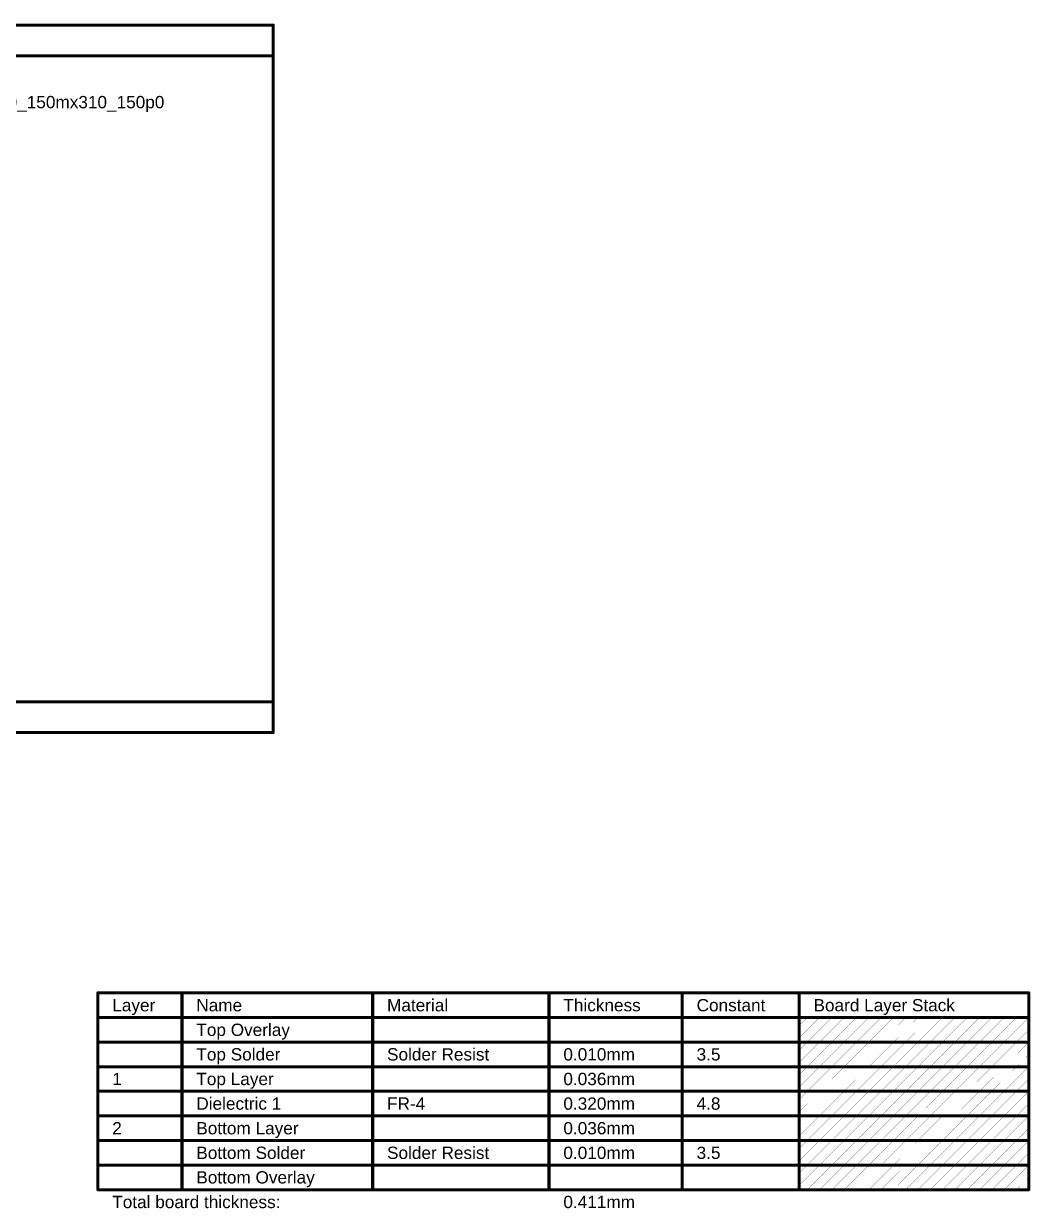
# Model space of a CAD drawing. Header units: inches. Extents: x -38 to 276, y -7 to 269.
# Drawn here: x 151.7 to 276.4, y 122.4 to 269.2 of the extents above; entities that cross this region are included whole.
import ezdxf

# ---------------------------------------------------------------- set-up
doc = ezdxf.new("R2010")
doc.units = ezdxf.units.IN
doc.layers.add('Drill Drawing', color=1, linetype='Continuous')
doc.layers.add('Fabrication', color=76, linetype='Continuous')
doc.styles.add('Arial', font='', dxfattribs={"height": 0.2})
doc.styles.get('Arial').set_extended_font_data('Arial')

msp = doc.modelspace()

# ---------------------------------------------------------------- linework, layer by layer
at = {"layer": 'Drill Drawing', "const_width": 0.381}
for points in [[(-37.58, 268.99), (182.62, 268.99)], [(182.62, 181.36), (182.62, 268.99)], [(-37.58, 265.18), (182.62, 265.18)], [(-37.58, 185.17), (182.62, 185.17)], [(-37.58, 181.36), (182.62, 181.36)]]:
    msp.add_lwpolyline(points, dxfattribs=at)
at = {"layer": 'Drill Drawing', "const_width": 0.191}
for points in [[(182.53, 268.99, 1), (182.72, 268.99, 1)], [(182.53, 268.99, 1), (182.72, 268.99, 1)], [(182.53, 265.18, 1), (182.72, 265.18, 1)], [(182.53, 185.17, 1), (182.72, 185.17, 1)], [(182.53, 181.36, 1), (182.72, 181.36, 1)], [(182.53, 181.36, 1), (182.72, 181.36, 1)]]:
    msp.add_lwpolyline(points, format="xyb", close=True, dxfattribs=at)
at = {"layer": 'Fabrication'}
for points, const_width in [([(160.92, 124.71), (160.92, 149.1)], 0.381), ([(160.92, 149.1), (276.21, 149.1)], 0.381), ([(171.34, 124.71), (171.34, 149.1)], 0.381), ([(194.95, 124.71), (194.95, 149.1)], 0.381), ([(216.79, 124.71), (216.79, 149.1)], 0.381), ([(233.29, 124.71), (233.29, 149.1)], 0.381), ([(247.77, 124.71), (247.77, 149.1)], 0.381), ([(276.21, 124.71), (276.21, 149.1)], 0.381), ([(160.92, 146.05), (276.21, 146.05)], 0.381), ([(247.77, 145.04), (248.78, 146.05)], 0.0254), ([(247.77, 143.52), (250.3, 146.05)], 0.0254), ([(248.78, 143), (251.83, 146.05)], 0.0254), ([(250.3, 143), (253.35, 146.05)], 0.0254), ([(251.83, 143), (254.87, 146.05)], 0.0254), ([(253.35, 143), (256.4, 146.05)], 0.0254), ([(254.87, 143), (257.92, 146.05)], 0.0254), ([(256.4, 143), (259.45, 146.05)], 0.0254), ([(257.92, 143), (260.97, 146.05)], 0.0254), ([(259.45, 143), (262.49, 146.05)], 0.0254), ([(260.97, 143), (264.02, 146.05)], 0.0254), ([(262.49, 143), (265.54, 146.05)], 0.0254), ([(264.02, 143), (267.07, 146.05)], 0.0254), ([(265.54, 143), (268.59, 146.05)], 0.0254), ([(267.07, 143), (270.11, 146.05)], 0.0254), ([(268.59, 143), (271.64, 146.05)], 0.0254), ([(270.11, 143), (273.16, 146.05)], 0.0254), ([(271.64, 143), (274.69, 146.05)], 0.0254), ([(273.16, 143), (276.21, 146.05)], 0.0254), ([(274.69, 143), (276.21, 144.53)], 0.0254), ([(160.92, 143), (171.34, 143)], 0.381), ([(171.34, 143), (194.95, 143)], 0.381), ([(194.95, 143), (216.79, 143)], 0.381), ([(216.79, 143), (233.29, 143)], 0.381), ([(233.29, 143), (247.77, 143)], 0.381), ([(247.77, 143), (276.21, 143)], 0.381), ([(247.77, 141.99), (248.78, 143)], 0.0254), ([(247.77, 140.47), (250.3, 143)], 0.0254), ([(248.78, 139.95), (251.83, 143)], 0.0254), ([(250.3, 139.95), (253.35, 143)], 0.0254), ([(251.83, 139.95), (254.87, 143)], 0.0254), ([(253.35, 139.95), (256.4, 143)], 0.0254), ([(254.87, 139.95), (257.92, 143)], 0.0254), ([(256.4, 139.95), (259.45, 143)], 0.0254), ([(257.92, 139.95), (260.97, 143)], 0.0254), ([(259.45, 139.95), (262.49, 143)], 0.0254), ([(260.97, 139.95), (264.02, 143)], 0.0254), ([(262.49, 139.95), (265.54, 143)], 0.0254), ([(264.02, 139.95), (267.07, 143)], 0.0254), ([(265.54, 139.95), (268.59, 143)], 0.0254), ([(267.07, 139.95), (270.11, 143)], 0.0254), ([(268.59, 139.95), (271.64, 143)], 0.0254), ([(270.11, 139.95), (273.16, 143)], 0.0254), ([(271.64, 139.95), (274.69, 143)], 0.0254), ([(273.16, 139.95), (276.21, 143)], 0.0254), ([(274.69, 139.95), (276.21, 141.48)], 0.0254), ([(160.92, 139.95), (171.34, 139.95)], 0.381), ([(171.34, 139.95), (194.95, 139.95)], 0.381), ([(194.95, 139.95), (216.79, 139.95)], 0.381), ([(216.79, 139.95), (233.29, 139.95)], 0.381), ([(233.29, 139.95), (247.77, 139.95)], 0.381), ([(247.77, 139.95), (276.21, 139.95)], 0.381), ([(247.77, 138.95), (248.78, 139.95)], 0.0254), ([(247.77, 137.42), (250.3, 139.95)], 0.0254), ([(248.78, 136.91), (251.83, 139.95)], 0.0254), ([(250.3, 136.91), (253.35, 139.95)], 0.0254), ([(251.83, 136.91), (254.87, 139.95)], 0.0254), ([(253.35, 136.91), (256.4, 139.95)], 0.0254), ([(254.87, 136.91), (257.92, 139.95)], 0.0254), ([(256.4, 136.91), (259.45, 139.95)], 0.0254), ([(257.92, 136.91), (260.97, 139.95)], 0.0254), ([(259.45, 136.91), (262.49, 139.95)], 0.0254), ([(260.97, 136.91), (264.02, 139.95)], 0.0254), ([(262.49, 136.91), (265.54, 139.95)], 0.0254), ([(264.02, 136.91), (267.07, 139.95)], 0.0254), ([(265.54, 136.91), (268.59, 139.95)], 0.0254), ([(267.07, 136.91), (270.11, 139.95)], 0.0254), ([(268.59, 136.91), (271.64, 139.95)], 0.0254), ([(270.11, 136.91), (273.16, 139.95)], 0.0254), ([(271.64, 136.91), (274.69, 139.95)], 0.0254), ([(273.16, 136.91), (276.21, 139.95)], 0.0254), ([(274.69, 136.91), (276.21, 138.43)], 0.0254), ([(160.92, 136.91), (171.34, 136.91)], 0.381), ([(171.34, 136.91), (194.95, 136.91)], 0.381), ([(194.95, 136.91), (216.79, 136.91)], 0.381), ([(216.79, 136.91), (233.29, 136.91)], 0.381), ([(233.29, 136.91), (247.77, 136.91)], 0.381), ([(247.77, 136.91), (276.21, 136.91)], 0.381), ([(247.77, 135.9), (248.78, 136.91)], 0.0254), ([(247.77, 134.37), (250.3, 136.91)], 0.0254), ([(248.78, 133.86), (251.83, 136.91)], 0.0254), ([(250.3, 133.86), (253.35, 136.91)], 0.0254), ([(251.83, 133.86), (254.87, 136.91)], 0.0254), ([(253.35, 133.86), (256.4, 136.91)], 0.0254), ([(254.87, 133.86), (257.92, 136.91)], 0.0254), ([(256.4, 133.86), (259.45, 136.91)], 0.0254), ([(257.92, 133.86), (260.97, 136.91)], 0.0254), ([(259.45, 133.86), (262.49, 136.91)], 0.0254), ([(260.97, 133.86), (264.02, 136.91)], 0.0254), ([(262.49, 133.86), (265.54, 136.91)], 0.0254), ([(264.02, 133.86), (267.07, 136.91)], 0.0254), ([(265.54, 133.86), (268.59, 136.91)], 0.0254), ([(267.07, 133.86), (270.11, 136.91)], 0.0254), ([(268.59, 133.86), (271.64, 136.91)], 0.0254), ([(270.11, 133.86), (273.16, 136.91)], 0.0254), ([(271.64, 133.86), (274.69, 136.91)], 0.0254), ([(273.16, 133.86), (276.21, 136.91)], 0.0254), ([(274.69, 133.86), (276.21, 135.38)], 0.0254), ([(160.92, 133.86), (171.34, 133.86)], 0.381), ([(171.34, 133.86), (194.95, 133.86)], 0.381), ([(194.95, 133.86), (216.79, 133.86)], 0.381), ([(216.79, 133.86), (233.29, 133.86)], 0.381), ([(233.29, 133.86), (247.77, 133.86)], 0.381), ([(247.77, 133.86), (276.21, 133.86)], 0.381), ([(247.77, 132.85), (248.78, 133.86)], 0.0254), ([(247.77, 131.33), (250.3, 133.86)], 0.0254), ([(248.78, 130.81), (251.83, 133.86)], 0.0254), ([(250.3, 130.81), (253.35, 133.86)], 0.0254), ([(251.83, 130.81), (254.87, 133.86)], 0.0254), ([(253.35, 130.81), (256.4, 133.86)], 0.0254), ([(254.87, 130.81), (257.92, 133.86)], 0.0254), ([(256.4, 130.81), (259.45, 133.86)], 0.0254), ([(257.92, 130.81), (260.97, 133.86)], 0.0254), ([(259.45, 130.81), (262.49, 133.86)], 0.0254), ([(260.97, 130.81), (264.02, 133.86)], 0.0254), ([(262.49, 130.81), (265.54, 133.86)], 0.0254), ([(264.02, 130.81), (267.07, 133.86)], 0.0254), ([(265.54, 130.81), (268.59, 133.86)], 0.0254), ([(267.07, 130.81), (270.11, 133.86)], 0.0254), ([(268.59, 130.81), (271.64, 133.86)], 0.0254), ([(270.11, 130.81), (273.16, 133.86)], 0.0254), ([(271.64, 130.81), (274.69, 133.86)], 0.0254), ([(273.16, 130.81), (276.21, 133.86)], 0.0254), ([(274.69, 130.81), (276.21, 132.33)], 0.0254), ([(160.92, 130.81), (171.34, 130.81)], 0.381), ([(171.34, 130.81), (194.95, 130.81)], 0.381), ([(194.95, 130.81), (216.79, 130.81)], 0.381), ([(216.79, 130.81), (233.29, 130.81)], 0.381), ([(233.29, 130.81), (247.77, 130.81)], 0.381), ([(247.77, 130.81), (276.21, 130.81)], 0.381), ([(247.77, 129.8), (248.78, 130.81)], 0.0254), ([(247.77, 128.28), (250.3, 130.81)], 0.0254), ([(248.78, 127.76), (251.83, 130.81)], 0.0254), ([(250.3, 127.76), (253.35, 130.81)], 0.0254), ([(251.83, 127.76), (254.87, 130.81)], 0.0254), ([(253.35, 127.76), (256.4, 130.81)], 0.0254), ([(254.87, 127.76), (257.92, 130.81)], 0.0254), ([(256.4, 127.76), (259.45, 130.81)], 0.0254), ([(257.92, 127.76), (260.97, 130.81)], 0.0254), ([(259.45, 127.76), (262.49, 130.81)], 0.0254), ([(260.97, 127.76), (264.02, 130.81)], 0.0254), ([(262.49, 127.76), (265.54, 130.81)], 0.0254), ([(264.02, 127.76), (267.07, 130.81)], 0.0254), ([(265.54, 127.76), (268.59, 130.81)], 0.0254), ([(267.07, 127.76), (270.11, 130.81)], 0.0254), ([(268.59, 127.76), (271.64, 130.81)], 0.0254), ([(270.11, 127.76), (273.16, 130.81)], 0.0254), ([(271.64, 127.76), (274.69, 130.81)], 0.0254), ([(273.16, 127.76), (276.21, 130.81)], 0.0254), ([(274.69, 127.76), (276.21, 129.29)], 0.0254), ([(160.92, 127.76), (171.34, 127.76)], 0.381), ([(171.34, 127.76), (194.95, 127.76)], 0.381), ([(194.95, 127.76), (216.79, 127.76)], 0.381), ([(216.79, 127.76), (233.29, 127.76)], 0.381), ([(233.29, 127.76), (247.77, 127.76)], 0.381), ([(247.77, 127.76), (276.21, 127.76)], 0.381), ([(247.77, 126.75), (248.78, 127.76)], 0.0254), ([(247.77, 125.23), (250.3, 127.76)], 0.0254), ([(248.78, 124.71), (251.83, 127.76)], 0.0254), ([(250.3, 124.71), (253.35, 127.76)], 0.0254), ([(251.83, 124.71), (254.87, 127.76)], 0.0254), ([(253.35, 124.71), (256.4, 127.76)], 0.0254), ([(254.87, 124.71), (257.92, 127.76)], 0.0254), ([(256.4, 124.71), (259.45, 127.76)], 0.0254), ([(257.92, 124.71), (260.97, 127.76)], 0.0254), ([(259.45, 124.71), (262.49, 127.76)], 0.0254), ([(260.97, 124.71), (264.02, 127.76)], 0.0254), ([(262.49, 124.71), (265.54, 127.76)], 0.0254), ([(264.02, 124.71), (267.07, 127.76)], 0.0254), ([(265.54, 124.71), (268.59, 127.76)], 0.0254), ([(267.07, 124.71), (270.11, 127.76)], 0.0254), ([(268.59, 124.71), (271.64, 127.76)], 0.0254), ([(270.11, 124.71), (273.16, 127.76)], 0.0254), ([(271.64, 124.71), (274.69, 127.76)], 0.0254), ([(273.16, 124.71), (276.21, 127.76)], 0.0254), ([(274.69, 124.71), (276.21, 126.24)], 0.0254), ([(160.92, 124.71), (171.34, 124.71)], 0.381), ([(171.34, 124.71), (194.95, 124.71)], 0.381), ([(194.95, 124.71), (216.79, 124.71)], 0.381), ([(216.79, 124.71), (233.29, 124.71)], 0.381), ([(233.29, 124.71), (247.77, 124.71)], 0.381), ([(247.77, 124.71), (276.21, 124.71)], 0.381)]:
    msp.add_lwpolyline(points, dxfattribs=dict(at, const_width=const_width))
for points, const_width in [([(160.83, 149.1, 1), (161.02, 149.1, 1)], 0.191), ([(160.83, 149.1, 1), (161.02, 149.1, 1)], 0.191), ([(171.24, 149.1, 1), (171.43, 149.1, 1)], 0.191), ([(194.86, 149.1, 1), (195.05, 149.1, 1)], 0.191), ([(216.69, 149.1, 1), (216.88, 149.1, 1)], 0.191), ([(233.2, 149.1, 1), (233.39, 149.1, 1)], 0.191), ([(247.67, 149.1, 1), (247.86, 149.1, 1)], 0.191), ([(276.11, 149.1, 1), (276.3, 149.1, 1)], 0.191), ([(276.11, 149.1, 1), (276.3, 149.1, 1)], 0.191), ([(160.83, 146.05, 1), (161.02, 146.05, 1)], 0.191), ([(248.77, 146.05, 1), (248.78, 146.05, 1)], 0.0127), ([(250.29, 146.05, 1), (250.31, 146.05, 1)], 0.0127), ([(251.82, 146.05, 1), (251.83, 146.05, 1)], 0.0127), ([(253.34, 146.05, 1), (253.36, 146.05, 1)], 0.0127), ([(254.87, 146.05, 1), (254.88, 146.05, 1)], 0.0127), ([(256.39, 146.05, 1), (256.4, 146.05, 1)], 0.0127), ([(257.91, 146.05, 1), (257.93, 146.05, 1)], 0.0127), ([(259.44, 146.05, 1), (259.45, 146.05, 1)], 0.0127), ([(260.96, 146.05, 1), (260.98, 146.05, 1)], 0.0127), ([(262.49, 146.05, 1), (262.5, 146.05, 1)], 0.0127), ([(264.01, 146.05, 1), (264.02, 146.05, 1)], 0.0127), ([(265.53, 146.05, 1), (265.55, 146.05, 1)], 0.0127), ([(267.06, 146.05, 1), (267.07, 146.05, 1)], 0.0127), ([(268.58, 146.05, 1), (268.6, 146.05, 1)], 0.0127), ([(270.11, 146.05, 1), (270.12, 146.05, 1)], 0.0127), ([(271.63, 146.05, 1), (271.64, 146.05, 1)], 0.0127), ([(273.15, 146.05, 1), (273.17, 146.05, 1)], 0.0127), ([(274.68, 146.05, 1), (274.69, 146.05, 1)], 0.0127), ([(276.11, 146.05, 1), (276.3, 146.05, 1)], 0.191), ([(276.2, 146.05, 1), (276.22, 146.05, 1)], 0.0127), ([(247.76, 145.04, 1), (247.78, 145.04, 1)], 0.0127), ([(276.2, 144.53, 1), (276.22, 144.53, 1)], 0.0127), ([(160.83, 143, 1), (161.02, 143, 1)], 0.191), ([(171.24, 143, 1), (171.43, 143, 1)], 0.191), ([(171.24, 143, 1), (171.43, 143, 1)], 0.191), ([(194.86, 143, 1), (195.05, 143, 1)], 0.191), ([(194.86, 143, 1), (195.05, 143, 1)], 0.191), ([(216.69, 143, 1), (216.88, 143, 1)], 0.191), ([(216.69, 143, 1), (216.88, 143, 1)], 0.191), ([(233.2, 143, 1), (233.39, 143, 1)], 0.191), ([(233.2, 143, 1), (233.39, 143, 1)], 0.191), ([(247.67, 143, 1), (247.86, 143, 1)], 0.191), ([(247.67, 143, 1), (247.86, 143, 1)], 0.191), ([(247.76, 143.52, 1), (247.78, 143.52, 1)], 0.0127), ([(248.77, 143, 1), (248.78, 143, 1)], 0.0127), ([(248.77, 143, 1), (248.78, 143, 1)], 0.0127), ([(250.29, 143, 1), (250.31, 143, 1)], 0.0127), ([(250.29, 143, 1), (250.31, 143, 1)], 0.0127), ([(251.82, 143, 1), (251.83, 143, 1)], 0.0127), ([(251.82, 143, 1), (251.83, 143, 1)], 0.0127), ([(253.34, 143, 1), (253.36, 143, 1)], 0.0127), ([(253.34, 143, 1), (253.36, 143, 1)], 0.0127), ([(254.87, 143, 1), (254.88, 143, 1)], 0.0127), ([(254.87, 143, 1), (254.88, 143, 1)], 0.0127), ([(256.39, 143, 1), (256.4, 143, 1)], 0.0127), ([(256.39, 143, 1), (256.4, 143, 1)], 0.0127), ([(257.91, 143, 1), (257.93, 143, 1)], 0.0127), ([(257.91, 143, 1), (257.93, 143, 1)], 0.0127), ([(259.44, 143, 1), (259.45, 143, 1)], 0.0127), ([(259.44, 143, 1), (259.45, 143, 1)], 0.0127), ([(260.96, 143, 1), (260.98, 143, 1)], 0.0127), ([(260.96, 143, 1), (260.98, 143, 1)], 0.0127), ([(262.49, 143, 1), (262.5, 143, 1)], 0.0127), ([(262.49, 143, 1), (262.5, 143, 1)], 0.0127), ([(264.01, 143, 1), (264.02, 143, 1)], 0.0127), ([(264.01, 143, 1), (264.02, 143, 1)], 0.0127), ([(265.53, 143, 1), (265.55, 143, 1)], 0.0127), ([(265.53, 143, 1), (265.55, 143, 1)], 0.0127), ([(267.06, 143, 1), (267.07, 143, 1)], 0.0127), ([(267.06, 143, 1), (267.07, 143, 1)], 0.0127), ([(268.58, 143, 1), (268.6, 143, 1)], 0.0127), ([(268.58, 143, 1), (268.6, 143, 1)], 0.0127), ([(270.11, 143, 1), (270.12, 143, 1)], 0.0127), ([(270.11, 143, 1), (270.12, 143, 1)], 0.0127), ([(271.63, 143, 1), (271.64, 143, 1)], 0.0127), ([(271.63, 143, 1), (271.64, 143, 1)], 0.0127), ([(273.15, 143, 1), (273.17, 143, 1)], 0.0127), ([(273.15, 143, 1), (273.17, 143, 1)], 0.0127), ([(274.68, 143, 1), (274.69, 143, 1)], 0.0127), ([(274.68, 143, 1), (274.69, 143, 1)], 0.0127), ([(276.11, 143, 1), (276.3, 143, 1)], 0.191), ([(276.2, 143, 1), (276.22, 143, 1)], 0.0127), ([(247.76, 141.99, 1), (247.78, 141.99, 1)], 0.0127), ([(276.2, 141.48, 1), (276.22, 141.48, 1)], 0.0127), ([(160.83, 139.95, 1), (161.02, 139.95, 1)], 0.191), ([(171.24, 139.95, 1), (171.43, 139.95, 1)], 0.191), ([(171.24, 139.95, 1), (171.43, 139.95, 1)], 0.191), ([(194.86, 139.95, 1), (195.05, 139.95, 1)], 0.191), ([(194.86, 139.95, 1), (195.05, 139.95, 1)], 0.191), ([(216.69, 139.95, 1), (216.88, 139.95, 1)], 0.191), ([(216.69, 139.95, 1), (216.88, 139.95, 1)], 0.191), ([(233.2, 139.95, 1), (233.39, 139.95, 1)], 0.191), ([(233.2, 139.95, 1), (233.39, 139.95, 1)], 0.191), ([(247.67, 139.95, 1), (247.86, 139.95, 1)], 0.191), ([(247.67, 139.95, 1), (247.86, 139.95, 1)], 0.191), ([(247.76, 140.47, 1), (247.78, 140.47, 1)], 0.0127), ([(248.77, 139.95, 1), (248.78, 139.95, 1)], 0.0127), ([(248.77, 139.95, 1), (248.78, 139.95, 1)], 0.0127), ([(250.29, 139.95, 1), (250.31, 139.95, 1)], 0.0127), ([(250.29, 139.95, 1), (250.31, 139.95, 1)], 0.0127), ([(251.82, 139.95, 1), (251.83, 139.95, 1)], 0.0127), ([(251.82, 139.95, 1), (251.83, 139.95, 1)], 0.0127), ([(253.34, 139.95, 1), (253.36, 139.95, 1)], 0.0127), ([(253.34, 139.95, 1), (253.36, 139.95, 1)], 0.0127), ([(254.87, 139.95, 1), (254.88, 139.95, 1)], 0.0127), ([(254.87, 139.95, 1), (254.88, 139.95, 1)], 0.0127), ([(256.39, 139.95, 1), (256.4, 139.95, 1)], 0.0127), ([(256.39, 139.95, 1), (256.4, 139.95, 1)], 0.0127), ([(257.91, 139.95, 1), (257.93, 139.95, 1)], 0.0127), ([(257.91, 139.95, 1), (257.93, 139.95, 1)], 0.0127), ([(259.44, 139.95, 1), (259.45, 139.95, 1)], 0.0127), ([(259.44, 139.95, 1), (259.45, 139.95, 1)], 0.0127), ([(260.96, 139.95, 1), (260.98, 139.95, 1)], 0.0127), ([(260.96, 139.95, 1), (260.98, 139.95, 1)], 0.0127), ([(262.49, 139.95, 1), (262.5, 139.95, 1)], 0.0127), ([(262.49, 139.95, 1), (262.5, 139.95, 1)], 0.0127), ([(264.01, 139.95, 1), (264.02, 139.95, 1)], 0.0127), ([(264.01, 139.95, 1), (264.02, 139.95, 1)], 0.0127), ([(265.53, 139.95, 1), (265.55, 139.95, 1)], 0.0127), ([(265.53, 139.95, 1), (265.55, 139.95, 1)], 0.0127), ([(267.06, 139.95, 1), (267.07, 139.95, 1)], 0.0127), ([(267.06, 139.95, 1), (267.07, 139.95, 1)], 0.0127), ([(268.58, 139.95, 1), (268.6, 139.95, 1)], 0.0127), ([(268.58, 139.95, 1), (268.6, 139.95, 1)], 0.0127), ([(270.11, 139.95, 1), (270.12, 139.95, 1)], 0.0127), ([(270.11, 139.95, 1), (270.12, 139.95, 1)], 0.0127), ([(271.63, 139.95, 1), (271.64, 139.95, 1)], 0.0127), ([(271.63, 139.95, 1), (271.64, 139.95, 1)], 0.0127), ([(273.15, 139.95, 1), (273.17, 139.95, 1)], 0.0127), ([(273.15, 139.95, 1), (273.17, 139.95, 1)], 0.0127), ([(274.68, 139.95, 1), (274.69, 139.95, 1)], 0.0127), ([(274.68, 139.95, 1), (274.69, 139.95, 1)], 0.0127), ([(276.11, 139.95, 1), (276.3, 139.95, 1)], 0.191), ([(276.2, 139.95, 1), (276.22, 139.95, 1)], 0.0127), ([(247.76, 138.95, 1), (247.78, 138.95, 1)], 0.0127), ([(276.2, 138.43, 1), (276.22, 138.43, 1)], 0.0127), ([(160.83, 136.91, 1), (161.02, 136.91, 1)], 0.191), ([(171.24, 136.91, 1), (171.43, 136.91, 1)], 0.191), ([(171.24, 136.91, 1), (171.43, 136.91, 1)], 0.191), ([(194.86, 136.91, 1), (195.05, 136.91, 1)], 0.191), ([(194.86, 136.91, 1), (195.05, 136.91, 1)], 0.191), ([(216.69, 136.91, 1), (216.88, 136.91, 1)], 0.191), ([(216.69, 136.91, 1), (216.88, 136.91, 1)], 0.191), ([(233.2, 136.91, 1), (233.39, 136.91, 1)], 0.191), ([(233.2, 136.91, 1), (233.39, 136.91, 1)], 0.191), ([(247.67, 136.91, 1), (247.86, 136.91, 1)], 0.191), ([(247.67, 136.91, 1), (247.86, 136.91, 1)], 0.191), ([(247.76, 137.42, 1), (247.78, 137.42, 1)], 0.0127), ([(248.77, 136.91, 1), (248.78, 136.91, 1)], 0.0127), ([(248.77, 136.91, 1), (248.78, 136.91, 1)], 0.0127), ([(250.29, 136.91, 1), (250.31, 136.91, 1)], 0.0127), ([(250.29, 136.91, 1), (250.31, 136.91, 1)], 0.0127), ([(251.82, 136.91, 1), (251.83, 136.91, 1)], 0.0127), ([(251.82, 136.91, 1), (251.83, 136.91, 1)], 0.0127), ([(253.34, 136.91, 1), (253.36, 136.91, 1)], 0.0127), ([(253.34, 136.91, 1), (253.36, 136.91, 1)], 0.0127), ([(254.87, 136.91, 1), (254.88, 136.91, 1)], 0.0127), ([(254.87, 136.91, 1), (254.88, 136.91, 1)], 0.0127), ([(256.39, 136.91, 1), (256.4, 136.91, 1)], 0.0127), ([(256.39, 136.91, 1), (256.4, 136.91, 1)], 0.0127), ([(257.91, 136.91, 1), (257.93, 136.91, 1)], 0.0127), ([(257.91, 136.91, 1), (257.93, 136.91, 1)], 0.0127), ([(259.44, 136.91, 1), (259.45, 136.91, 1)], 0.0127), ([(259.44, 136.91, 1), (259.45, 136.91, 1)], 0.0127), ([(260.96, 136.91, 1), (260.98, 136.91, 1)], 0.0127), ([(260.96, 136.91, 1), (260.98, 136.91, 1)], 0.0127), ([(262.49, 136.91, 1), (262.5, 136.91, 1)], 0.0127), ([(262.49, 136.91, 1), (262.5, 136.91, 1)], 0.0127), ([(264.01, 136.91, 1), (264.02, 136.91, 1)], 0.0127), ([(264.01, 136.91, 1), (264.02, 136.91, 1)], 0.0127), ([(265.53, 136.91, 1), (265.55, 136.91, 1)], 0.0127), ([(265.53, 136.91, 1), (265.55, 136.91, 1)], 0.0127), ([(267.06, 136.91, 1), (267.07, 136.91, 1)], 0.0127), ([(267.06, 136.91, 1), (267.07, 136.91, 1)], 0.0127), ([(268.58, 136.91, 1), (268.6, 136.91, 1)], 0.0127), ([(268.58, 136.91, 1), (268.6, 136.91, 1)], 0.0127), ([(270.11, 136.91, 1), (270.12, 136.91, 1)], 0.0127), ([(270.11, 136.91, 1), (270.12, 136.91, 1)], 0.0127), ([(271.63, 136.91, 1), (271.64, 136.91, 1)], 0.0127), ([(271.63, 136.91, 1), (271.64, 136.91, 1)], 0.0127), ([(273.15, 136.91, 1), (273.17, 136.91, 1)], 0.0127), ([(273.15, 136.91, 1), (273.17, 136.91, 1)], 0.0127), ([(274.68, 136.91, 1), (274.69, 136.91, 1)], 0.0127), ([(274.68, 136.91, 1), (274.69, 136.91, 1)], 0.0127), ([(276.11, 136.91, 1), (276.3, 136.91, 1)], 0.191), ([(276.2, 136.91, 1), (276.22, 136.91, 1)], 0.0127), ([(247.76, 135.9, 1), (247.78, 135.9, 1)], 0.0127), ([(276.2, 135.38, 1), (276.22, 135.38, 1)], 0.0127), ([(160.83, 133.86, 1), (161.02, 133.86, 1)], 0.191), ([(171.24, 133.86, 1), (171.43, 133.86, 1)], 0.191), ([(171.24, 133.86, 1), (171.43, 133.86, 1)], 0.191), ([(194.86, 133.86, 1), (195.05, 133.86, 1)], 0.191), ([(194.86, 133.86, 1), (195.05, 133.86, 1)], 0.191), ([(216.69, 133.86, 1), (216.88, 133.86, 1)], 0.191), ([(216.69, 133.86, 1), (216.88, 133.86, 1)], 0.191), ([(233.2, 133.86, 1), (233.39, 133.86, 1)], 0.191), ([(233.2, 133.86, 1), (233.39, 133.86, 1)], 0.191), ([(247.67, 133.86, 1), (247.86, 133.86, 1)], 0.191), ([(247.67, 133.86, 1), (247.86, 133.86, 1)], 0.191), ([(247.76, 134.37, 1), (247.78, 134.37, 1)], 0.0127), ([(248.77, 133.86, 1), (248.78, 133.86, 1)], 0.0127), ([(248.77, 133.86, 1), (248.78, 133.86, 1)], 0.0127), ([(250.29, 133.86, 1), (250.31, 133.86, 1)], 0.0127), ([(250.29, 133.86, 1), (250.31, 133.86, 1)], 0.0127), ([(251.82, 133.86, 1), (251.83, 133.86, 1)], 0.0127), ([(251.82, 133.86, 1), (251.83, 133.86, 1)], 0.0127), ([(253.34, 133.86, 1), (253.36, 133.86, 1)], 0.0127), ([(253.34, 133.86, 1), (253.36, 133.86, 1)], 0.0127), ([(254.87, 133.86, 1), (254.88, 133.86, 1)], 0.0127), ([(254.87, 133.86, 1), (254.88, 133.86, 1)], 0.0127), ([(256.39, 133.86, 1), (256.4, 133.86, 1)], 0.0127), ([(256.39, 133.86, 1), (256.4, 133.86, 1)], 0.0127), ([(257.91, 133.86, 1), (257.93, 133.86, 1)], 0.0127), ([(257.91, 133.86, 1), (257.93, 133.86, 1)], 0.0127), ([(259.44, 133.86, 1), (259.45, 133.86, 1)], 0.0127), ([(259.44, 133.86, 1), (259.45, 133.86, 1)], 0.0127), ([(260.96, 133.86, 1), (260.98, 133.86, 1)], 0.0127), ([(260.96, 133.86, 1), (260.98, 133.86, 1)], 0.0127), ([(262.49, 133.86, 1), (262.5, 133.86, 1)], 0.0127), ([(262.49, 133.86, 1), (262.5, 133.86, 1)], 0.0127), ([(264.01, 133.86, 1), (264.02, 133.86, 1)], 0.0127), ([(264.01, 133.86, 1), (264.02, 133.86, 1)], 0.0127), ([(265.53, 133.86, 1), (265.55, 133.86, 1)], 0.0127), ([(265.53, 133.86, 1), (265.55, 133.86, 1)], 0.0127), ([(267.06, 133.86, 1), (267.07, 133.86, 1)], 0.0127), ([(267.06, 133.86, 1), (267.07, 133.86, 1)], 0.0127), ([(268.58, 133.86, 1), (268.6, 133.86, 1)], 0.0127), ([(268.58, 133.86, 1), (268.6, 133.86, 1)], 0.0127), ([(270.11, 133.86, 1), (270.12, 133.86, 1)], 0.0127), ([(270.11, 133.86, 1), (270.12, 133.86, 1)], 0.0127), ([(271.63, 133.86, 1), (271.64, 133.86, 1)], 0.0127), ([(271.63, 133.86, 1), (271.64, 133.86, 1)], 0.0127), ([(273.15, 133.86, 1), (273.17, 133.86, 1)], 0.0127), ([(273.15, 133.86, 1), (273.17, 133.86, 1)], 0.0127), ([(274.68, 133.86, 1), (274.69, 133.86, 1)], 0.0127), ([(274.68, 133.86, 1), (274.69, 133.86, 1)], 0.0127), ([(276.11, 133.86, 1), (276.3, 133.86, 1)], 0.191), ([(276.2, 133.86, 1), (276.22, 133.86, 1)], 0.0127), ([(247.76, 132.85, 1), (247.78, 132.85, 1)], 0.0127), ([(276.2, 132.33, 1), (276.22, 132.33, 1)], 0.0127), ([(160.83, 130.81, 1), (161.02, 130.81, 1)], 0.191), ([(171.24, 130.81, 1), (171.43, 130.81, 1)], 0.191), ([(171.24, 130.81, 1), (171.43, 130.81, 1)], 0.191), ([(194.86, 130.81, 1), (195.05, 130.81, 1)], 0.191), ([(194.86, 130.81, 1), (195.05, 130.81, 1)], 0.191), ([(216.69, 130.81, 1), (216.88, 130.81, 1)], 0.191), ([(216.69, 130.81, 1), (216.88, 130.81, 1)], 0.191), ([(233.2, 130.81, 1), (233.39, 130.81, 1)], 0.191), ([(233.2, 130.81, 1), (233.39, 130.81, 1)], 0.191), ([(247.67, 130.81, 1), (247.86, 130.81, 1)], 0.191), ([(247.67, 130.81, 1), (247.86, 130.81, 1)], 0.191), ([(247.76, 131.33, 1), (247.78, 131.33, 1)], 0.0127), ([(248.77, 130.81, 1), (248.78, 130.81, 1)], 0.0127), ([(248.77, 130.81, 1), (248.78, 130.81, 1)], 0.0127), ([(250.29, 130.81, 1), (250.31, 130.81, 1)], 0.0127), ([(250.29, 130.81, 1), (250.31, 130.81, 1)], 0.0127), ([(251.82, 130.81, 1), (251.83, 130.81, 1)], 0.0127), ([(251.82, 130.81, 1), (251.83, 130.81, 1)], 0.0127), ([(253.34, 130.81, 1), (253.36, 130.81, 1)], 0.0127), ([(253.34, 130.81, 1), (253.36, 130.81, 1)], 0.0127), ([(254.87, 130.81, 1), (254.88, 130.81, 1)], 0.0127), ([(254.87, 130.81, 1), (254.88, 130.81, 1)], 0.0127), ([(256.39, 130.81, 1), (256.4, 130.81, 1)], 0.0127), ([(256.39, 130.81, 1), (256.4, 130.81, 1)], 0.0127), ([(257.91, 130.81, 1), (257.93, 130.81, 1)], 0.0127), ([(257.91, 130.81, 1), (257.93, 130.81, 1)], 0.0127), ([(259.44, 130.81, 1), (259.45, 130.81, 1)], 0.0127), ([(259.44, 130.81, 1), (259.45, 130.81, 1)], 0.0127), ([(260.96, 130.81, 1), (260.98, 130.81, 1)], 0.0127), ([(260.96, 130.81, 1), (260.98, 130.81, 1)], 0.0127), ([(262.49, 130.81, 1), (262.5, 130.81, 1)], 0.0127), ([(262.49, 130.81, 1), (262.5, 130.81, 1)], 0.0127), ([(264.01, 130.81, 1), (264.02, 130.81, 1)], 0.0127), ([(264.01, 130.81, 1), (264.02, 130.81, 1)], 0.0127), ([(265.53, 130.81, 1), (265.55, 130.81, 1)], 0.0127), ([(265.53, 130.81, 1), (265.55, 130.81, 1)], 0.0127), ([(267.06, 130.81, 1), (267.07, 130.81, 1)], 0.0127), ([(267.06, 130.81, 1), (267.07, 130.81, 1)], 0.0127), ([(268.58, 130.81, 1), (268.6, 130.81, 1)], 0.0127), ([(268.58, 130.81, 1), (268.6, 130.81, 1)], 0.0127), ([(270.11, 130.81, 1), (270.12, 130.81, 1)], 0.0127), ([(270.11, 130.81, 1), (270.12, 130.81, 1)], 0.0127), ([(271.63, 130.81, 1), (271.64, 130.81, 1)], 0.0127), ([(271.63, 130.81, 1), (271.64, 130.81, 1)], 0.0127), ([(273.15, 130.81, 1), (273.17, 130.81, 1)], 0.0127), ([(273.15, 130.81, 1), (273.17, 130.81, 1)], 0.0127), ([(274.68, 130.81, 1), (274.69, 130.81, 1)], 0.0127), ([(274.68, 130.81, 1), (274.69, 130.81, 1)], 0.0127), ([(276.11, 130.81, 1), (276.3, 130.81, 1)], 0.191), ([(276.2, 130.81, 1), (276.22, 130.81, 1)], 0.0127), ([(247.76, 129.8, 1), (247.78, 129.8, 1)], 0.0127), ([(276.2, 129.29, 1), (276.22, 129.29, 1)], 0.0127), ([(160.83, 127.76, 1), (161.02, 127.76, 1)], 0.191), ([(171.24, 127.76, 1), (171.43, 127.76, 1)], 0.191), ([(171.24, 127.76, 1), (171.43, 127.76, 1)], 0.191), ([(194.86, 127.76, 1), (195.05, 127.76, 1)], 0.191), ([(194.86, 127.76, 1), (195.05, 127.76, 1)], 0.191), ([(216.69, 127.76, 1), (216.88, 127.76, 1)], 0.191), ([(216.69, 127.76, 1), (216.88, 127.76, 1)], 0.191), ([(233.2, 127.76, 1), (233.39, 127.76, 1)], 0.191), ([(233.2, 127.76, 1), (233.39, 127.76, 1)], 0.191), ([(247.67, 127.76, 1), (247.86, 127.76, 1)], 0.191), ([(247.67, 127.76, 1), (247.86, 127.76, 1)], 0.191), ([(247.76, 128.28, 1), (247.78, 128.28, 1)], 0.0127), ([(248.77, 127.76, 1), (248.78, 127.76, 1)], 0.0127), ([(248.77, 127.76, 1), (248.78, 127.76, 1)], 0.0127), ([(250.29, 127.76, 1), (250.31, 127.76, 1)], 0.0127), ([(250.29, 127.76, 1), (250.31, 127.76, 1)], 0.0127), ([(251.82, 127.76, 1), (251.83, 127.76, 1)], 0.0127), ([(251.82, 127.76, 1), (251.83, 127.76, 1)], 0.0127), ([(253.34, 127.76, 1), (253.36, 127.76, 1)], 0.0127), ([(253.34, 127.76, 1), (253.36, 127.76, 1)], 0.0127), ([(254.87, 127.76, 1), (254.88, 127.76, 1)], 0.0127), ([(254.87, 127.76, 1), (254.88, 127.76, 1)], 0.0127), ([(256.39, 127.76, 1), (256.4, 127.76, 1)], 0.0127), ([(256.39, 127.76, 1), (256.4, 127.76, 1)], 0.0127), ([(257.91, 127.76, 1), (257.93, 127.76, 1)], 0.0127), ([(257.91, 127.76, 1), (257.93, 127.76, 1)], 0.0127), ([(259.44, 127.76, 1), (259.45, 127.76, 1)], 0.0127), ([(259.44, 127.76, 1), (259.45, 127.76, 1)], 0.0127), ([(260.96, 127.76, 1), (260.98, 127.76, 1)], 0.0127), ([(260.96, 127.76, 1), (260.98, 127.76, 1)], 0.0127), ([(262.49, 127.76, 1), (262.5, 127.76, 1)], 0.0127), ([(262.49, 127.76, 1), (262.5, 127.76, 1)], 0.0127), ([(264.01, 127.76, 1), (264.02, 127.76, 1)], 0.0127), ([(264.01, 127.76, 1), (264.02, 127.76, 1)], 0.0127), ([(265.53, 127.76, 1), (265.55, 127.76, 1)], 0.0127), ([(265.53, 127.76, 1), (265.55, 127.76, 1)], 0.0127), ([(267.06, 127.76, 1), (267.07, 127.76, 1)], 0.0127), ([(267.06, 127.76, 1), (267.07, 127.76, 1)], 0.0127), ([(268.58, 127.76, 1), (268.6, 127.76, 1)], 0.0127), ([(268.58, 127.76, 1), (268.6, 127.76, 1)], 0.0127), ([(270.11, 127.76, 1), (270.12, 127.76, 1)], 0.0127), ([(270.11, 127.76, 1), (270.12, 127.76, 1)], 0.0127), ([(271.63, 127.76, 1), (271.64, 127.76, 1)], 0.0127), ([(271.63, 127.76, 1), (271.64, 127.76, 1)], 0.0127), ([(273.15, 127.76, 1), (273.17, 127.76, 1)], 0.0127), ([(273.15, 127.76, 1), (273.17, 127.76, 1)], 0.0127), ([(274.68, 127.76, 1), (274.69, 127.76, 1)], 0.0127), ([(274.68, 127.76, 1), (274.69, 127.76, 1)], 0.0127), ([(276.11, 127.76, 1), (276.3, 127.76, 1)], 0.191), ([(276.2, 127.76, 1), (276.22, 127.76, 1)], 0.0127), ([(247.76, 126.75, 1), (247.78, 126.75, 1)], 0.0127), ([(276.2, 126.24, 1), (276.22, 126.24, 1)], 0.0127), ([(160.83, 124.71, 1), (161.02, 124.71, 1)], 0.191), ([(160.83, 124.71, 1), (161.02, 124.71, 1)], 0.191), ([(171.24, 124.71, 1), (171.43, 124.71, 1)], 0.191), ([(171.24, 124.71, 1), (171.43, 124.71, 1)], 0.191), ([(171.24, 124.71, 1), (171.43, 124.71, 1)], 0.191), ([(194.86, 124.71, 1), (195.05, 124.71, 1)], 0.191), ([(194.86, 124.71, 1), (195.05, 124.71, 1)], 0.191), ([(194.86, 124.71, 1), (195.05, 124.71, 1)], 0.191), ([(216.69, 124.71, 1), (216.88, 124.71, 1)], 0.191), ([(216.69, 124.71, 1), (216.88, 124.71, 1)], 0.191), ([(216.69, 124.71, 1), (216.88, 124.71, 1)], 0.191), ([(233.2, 124.71, 1), (233.39, 124.71, 1)], 0.191), ([(233.2, 124.71, 1), (233.39, 124.71, 1)], 0.191), ([(233.2, 124.71, 1), (233.39, 124.71, 1)], 0.191), ([(247.67, 124.71, 1), (247.86, 124.71, 1)], 0.191), ([(247.67, 124.71, 1), (247.86, 124.71, 1)], 0.191), ([(247.67, 124.71, 1), (247.86, 124.71, 1)], 0.191), ([(247.76, 125.23, 1), (247.78, 125.23, 1)], 0.0127), ([(276.11, 124.71, 1), (276.3, 124.71, 1)], 0.191), ([(276.11, 124.71, 1), (276.3, 124.71, 1)], 0.191), ([(248.77, 124.71, 1), (248.78, 124.71, 1)], 0.0127), ([(250.29, 124.71, 1), (250.31, 124.71, 1)], 0.0127), ([(251.82, 124.71, 1), (251.83, 124.71, 1)], 0.0127), ([(253.34, 124.71, 1), (253.36, 124.71, 1)], 0.0127), ([(254.87, 124.71, 1), (254.88, 124.71, 1)], 0.0127), ([(256.39, 124.71, 1), (256.4, 124.71, 1)], 0.0127), ([(257.91, 124.71, 1), (257.93, 124.71, 1)], 0.0127), ([(259.44, 124.71, 1), (259.45, 124.71, 1)], 0.0127), ([(260.96, 124.71, 1), (260.98, 124.71, 1)], 0.0127), ([(262.49, 124.71, 1), (262.5, 124.71, 1)], 0.0127), ([(264.01, 124.71, 1), (264.02, 124.71, 1)], 0.0127), ([(265.53, 124.71, 1), (265.55, 124.71, 1)], 0.0127), ([(267.06, 124.71, 1), (267.07, 124.71, 1)], 0.0127), ([(268.58, 124.71, 1), (268.6, 124.71, 1)], 0.0127), ([(270.11, 124.71, 1), (270.12, 124.71, 1)], 0.0127), ([(271.63, 124.71, 1), (271.64, 124.71, 1)], 0.0127), ([(273.15, 124.71, 1), (273.17, 124.71, 1)], 0.0127), ([(274.68, 124.71, 1), (274.69, 124.71, 1)], 0.0127)]:
    msp.add_lwpolyline(points, format="xyb", close=True, dxfattribs=dict(at, const_width=const_width))

# ---------------------------------------------------------------- texts
at = {"layer": 'Drill Drawing', "style": 'Arial'}
msp.add_text('r300_140h70_220r70m310_150mx310_150p0', height=1.524, dxfattribs=at).set_placement((125.24, 258.7))
at = {"layer": 'Fabrication', "style": 'Arial'}
for s, height, p in [('Layer', 1.524, (162.7, 146.81)), ('Name', 1.524, (173.11, 146.81)), ('Material', 1.524, (196.73, 146.81)), ('Thickness', 1.524, (218.57, 146.81)), ('Constant', 1.524, (235.07, 146.81)), ('Board Layer Stack', 1.524, (249.55, 146.81)), ('Top Overlay', 1.524, (173.11, 143.76)), ('Top Solder', 1.524, (173.11, 140.72)), ('Solder Resist', 1.524, (196.73, 140.72)), ('0.010mm', 1.524, (218.57, 140.72)), ('3.5', 1.524, (235.07, 140.72)), ('1', 1.52, (162.7, 137.67)), ('Top Layer', 1.524, (173.11, 137.67)), ('0.036mm', 1.524, (218.57, 137.67)), ('Dielectric 1', 1.524, (173.11, 134.62)), ('FR-4', 1.524, (196.73, 134.62)), ('0.320mm', 1.524, (218.57, 134.62)), ('4.8', 1.524, (235.07, 134.62)), ('2', 1.52, (162.7, 131.57)), ('Bottom Layer', 1.524, (173.11, 131.57)), ('0.036mm', 1.524, (218.57, 131.57)), ('Bottom Solder', 1.524, (173.11, 128.52)), ('Solder Resist', 1.524, (196.73, 128.52)), ('0.010mm', 1.524, (218.57, 128.52)), ('3.5', 1.524, (235.07, 128.52)), ('Bottom Overlay', 1.524, (173.11, 125.48)), ('Total board thickness:', 1.524, (162.7, 122.43)), ('0.411mm', 1.524, (218.57, 122.43))]:
    msp.add_text(s, height=height, dxfattribs=at).set_placement(p)

doc.saveas('drawing.dxf')
